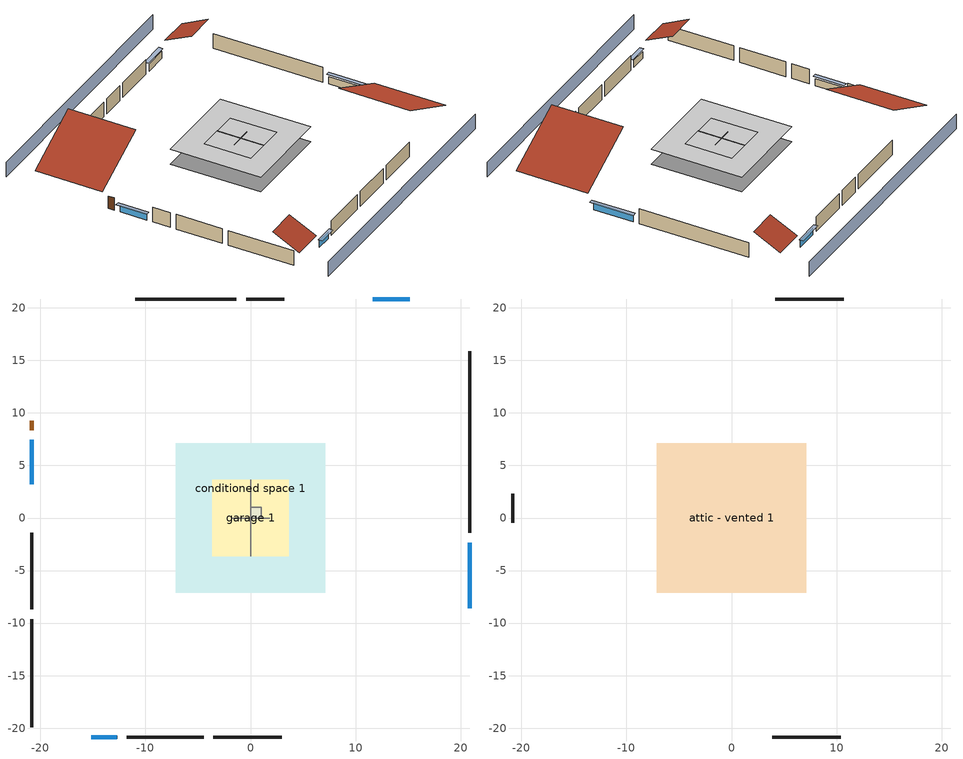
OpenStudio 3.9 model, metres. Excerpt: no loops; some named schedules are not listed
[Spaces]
garage 1
 floor foundation (Slab1 construction): -3.66,-3.66 -3.66,3.66 3.66,3.66 3.66,-3.66 z0
 wall outside (Wall1 construction): -11.78,-20.84 -4.46,-20.84 z0:2.44
 wall outside (Wall2 construction): -20.84,-1.39 -20.84,-8.7 z0:2.44
 wall outside (Wall12 construction): 3.23,20.84 -0.43,20.84 z0:2.44
 wall to conditioned space 1 (Wall5 construction Reversed): 0,-3.66 0,3.66 z0:2.44
 wall to conditioned space 1 (Wall6 construction Reversed): 1.83,0 -1.83,0 z0:2.44
conditioned space 1
 floor foundation (Slab2 construction): -7.11,-7.11 -7.11,7.11 7.11,7.11 7.11,-7.11 z0
 wall outside (Wall3 construction): 20.84,-1.41 20.84,15.85 z0:2.44
 wall outside (Wall4 construction): -3.53,-20.84 2.95,-20.84 z0:2.44
 wall outside (Wall7 construction): -20.84,-9.63 -20.84,-19.91 z0:2.44
 wall outside (Wall8 construction): -1.36,20.84 -10.95,20.84 z0:2.44
 wall outside (AdiabaticWallConstruction): 20.84,-8.59 20.84,-2.34 z0:1.19; -15.18,-20.84 -12.7,-20.84 / -20.84,7.43 -20.84,3.21 z0:1.13; 15.18,20.84 11.62,20.84 z0:1.16
 wall outside (AdiabaticWallConstruction 1): -20.84,9.28 -20.84,8.36 z0:2.03
 window (WindowConstruction): 20.84,-8.59 20.84,-2.34 z0:1.19
 window (WindowConstruction 1): -15.18,-20.84 -12.71,-20.84 z0:1.13
 window (WindowConstruction 2): -20.84,7.43 -20.84,3.22 z0:1.13
 window (WindowConstruction 3): 15.18,20.84 11.62,20.84 z0:1.16
 door (Door): -20.84,9.28 -20.84,8.36 z0:2.03
furnace airloop ret air space
 floor adiabatic (AdiabaticConst): 0,0 0,1 1,1 1,0 z0
 wall adiabatic (AdiabaticConst): 0,1 0,0 1,0 1,1 0,1 z0:1
 ceiling adiabatic (AdiabaticConst): 1,0 1,1 0,1 0,0 z1
attic - vented 1
 floor to garage 1 (Floor1 construction): -3.66,-3.66 -3.66,3.66 3.66,3.66 3.66,-3.66 z2.44
 floor to conditioned space 1 (Floor2 construction Reversed): -7.11,-7.11 -7.11,7.11 7.11,7.11 7.11,-7.11 z2.44
 wall outside (Wall9 construction): 3.88,-20.84 10.41,-20.84 z0:2.44
 wall outside (Wall10 construction): 10.69,20.84 4.16,20.84 z0:2.44
 wall outside (Wall11 construction): -20.84,2.29 -20.84,-0.46 z0:2.44
 roof outside (Roof1 construction): 20.84,-9.52,2.44 10.72,-9.52,7.5 10.72,-20.84,7.5 20.84,-20.84,2.44
 roof outside (Roof2 construction): -16.11,-20.84,2.44 -16.11,-16.61,4.56 -20.84,-16.61,4.56 -20.84,-20.84,2.44
 roof outside (Roof3 construction): 16.11,20.84,2.44 16.11,16.61,4.56 20.84,16.61,4.56 20.84,20.84,2.44
 roof outside (Roof4 construction): -20.84,10.2,2.44 -11.33,10.2,7.2 -11.33,20.84,7.2 -20.84,20.84,2.44
shading: 20.84,25.41 -20.84,25.41 / -20.84,-25.41 20.84,-25.41 z0:2.44; 20.84,-2.04 20.84,-8.9 21.45,-8.9 21.45,-2.04 z1.49; -12.4,-20.84 -15.48,-20.84 -15.48,-21.45 -12.4,-21.45 z1.43; -20.84,2.91 -20.84,7.74 -21.45,7.74 -21.45,2.91 z1.43; 11.31,20.84 15.48,20.84 15.48,21.45 11.31,21.45 z1.46
[Site]
Portland Intl Arpt_OR: Latitude {deg}=45.59; Longitude {deg}=-122.6; Time Zone {hr}=-8; Elevation {m}=33; Terrain=Suburbs; Keep Site Location Information=Yes
[Site:GroundTemperature:Shallow]
10.2558, 8.96328, 8.85977, 9.47314, 11.9355, 14.3863, 16.5111, 17.8571, 17.9714, 16.8767, 14.8061, 12.4304
[Site:WaterMainsTemperature]
Calculation Method=Schedule; Temperature Schedule=mains temperature schedule
[Building]
Building 1
[Material] Roughness=Rough
Name | Thickness {m} | Conductivity {W/m-K} | Density {kg/m3} | Specific Heat {J/kg-K} | Thermal Absorptance | Solar Absorptance | Visible Absorptance
metal surfacing | 0.000508 | 50.0403 | 7801.74 | 460.57 | 0.9 | 0.9 | 0.9
roof rigid ins | 0.00396442 | 0.029427 | 32.04 | 1214.23 | 0.9 | 0.7 | 0.7
osb sheathing 0.5 in. | 0.0127 | 0.115458 | 512.64 | 1214.23 | 0.9 | 0.6 | 0.6
wood siding | 0.0254 | 0.102417 | 544.68 | 1172.36 | 0.9 | 0.85 | 0.85
osb sheathing 0.5 in. 1 | 0.0127 | 0.115458 | 512.64 | 1214.23 | 0.9 | 0.7 | 0.7
wall stud and cavity | 0.1397 | 0.727959 | 139.0536 | 1170.24 | 0.9 | 0.6 | 0.6
wall stud and cavity 1 | 0.1397 | 0.550994 | 139.0536 | 1170.24 | 0.9 | 0.7 | 0.7
gypsum board | 0.0127 | 0.160291 | 801 | 837.4 | 0.9 | 0.6 | 0.6
osb sheathing 0.5 in. 2; osb sheathing 0.5 in. 3 | 0.0127 | 0.115458 | 512.64 | 1214.23
wall stud and cavity 2 | 0.1397 | 0.335416 | 139.0536 | 1170.24 | 0.9 | 0.7 | 0.7
ceiling stud and cavity | 0.1397 | 1.39189 | 65.682 | 1177.47 | 0.9 | 0.7 | 0.7
ceiling loosefill ins | 0.254 | 0.0480833 | 16.02 | 1046.75 | 0.9 | 0.7 | 0.7
ceiling stud and cavity 1 | 0.1397 | 0.104117 | 65.682 | 1177.47 | 0.9 | 0.7 | 0.7
concrete 4.0 in. | 0.1016 | 1.803125 | 2242.8 | 837.4 | 0.9 | 0.7 | 0.7
floor covering | 0.0127 | 0.0450781 | 54.468 | 1339.84 | 0.9 | 0.9 | 0.9
wood siding 1; wood siding 2 | 0.0254 | 0.102417 | 544.68 | 1172.36
wall rigid ins | 0.512978 | 0.029427 | 32.04 | 1214.23 | 0.9 | 0.7 | 0.7
wall stud and cavity 3 | 0.0889 | 0.380278 | 52.3479 | 1209.89 | 0.9 | 0.7 | 0.7
door material | 0.04445 | 0.0612267 | 512.64 | 1214.23 | 0.9 | 0.7 | 0.7
wall stud and cavity 4 | 0.0889 | 0.391764 | 83.0341 | 1211.67 | 0.9 | 0.7 | 0.7
furniture material conditioned space 1; furniture material garage 1 | 0.1524 | 0.115458 | 640.8 | 1214.23 | 0.9 | 0.6 | 0.6
[Construction]
Roof1 construction; Roof2 construction; Roof3 construction; Roof4 construction: metal surfacing, roof rigid ins, osb sheathing 0.5 in.
Wall1 construction; Wall2 construction: wood siding, osb sheathing 0.5 in. 1, wall stud and cavity
Wall3 construction; Wall4 construction: wood siding, osb sheathing 0.5 in. 1, wall stud and cavity 1, gypsum board
Wall5 construction Reversed: gypsum board, wall stud and cavity 2, osb sheathing 0.5 in. 2
Wall6 construction Reversed: gypsum board, wall stud and cavity 2, osb sheathing 0.5 in. 3
Wall7 construction; Wall8 construction: wood siding, osb sheathing 0.5 in. 3, wall stud and cavity 1, gypsum board
Wall9 construction; Wall10 construction; Wall11 construction; Wall12 construction: wood siding, osb sheathing 0.5 in. 3, wall stud and cavity
Floor1 construction: ceiling stud and cavity
Floor2 construction Reversed: gypsum board, ceiling stud and cavity 1, ceiling loosefill ins
Slab1 construction: concrete 4.0 in.
Slab2 construction: concrete 4.0 in., floor covering
WindowConstruction; WindowConstruction 1; WindowConstruction 2; WindowConstruction 3: WindowMaterial
AdiabaticWallConstruction: wood siding 1, wall rigid ins, wall stud and cavity 3, gypsum board
Door: door material
AdiabaticWallConstruction 1: wood siding 2, wall rigid ins, wall stud and cavity 3, gypsum board
PartitionWallConstruction: gypsum board, wall stud and cavity 4, gypsum board
furniture construction conditioned space 1: furniture material conditioned space 1
furniture construction garage 1: furniture material garage 1
AdiabaticConst: Adiabatic
[WindowMaterial:SimpleGlazingSystem]
WindowMaterial: U-Factor {W/m2-K}=6.58648; Solar Heat Gain Coefficient=0.76
[Material:NoMass]
Adiabatic: Roughness=Rough; Thermal Resistance {m2-K/W}=176.1
[ThermalZone] Multiplier=1; Use Ideal Air Loads=No
Name | Volume {m3} | Thermostat
conditioned space | 493.619 | conditioned space temperature setpoint
attic - vented | 305.205
garage | 130.484
furnace airloop ret air zone | 1
[Sizing:Zone] Zone Cooling Design Supply Air Temperature Input Method=SupplyAirTemperature; Zone Cooling Design Supply Air Temperature {C}=14; Zone Cooling Design Supply Air Temperature Difference {deltaC}=11.11; Zone Heating Design Supply Air Temperature Input Method=SupplyAirTemperature; Zone Heating Design Supply Air Temperature {C}=40; Zone Heating Design Supply Air Temperature Difference {deltaC}=11.11; Zone Cooling Design Supply Air Humidity Ratio {kg-H2O/kg-air}=0.0085; Zone Heating Design Supply Air Humidity Ratio {kg-H2O/kg-air}=0.008; Cooling Design Air Flow Method=DesignDay; Heating Design Air Flow Method=DesignDay; Account for Dedicated Outdoor Air System=No; Dedicated Outdoor Air System Control Strategy=NeutralSupplyAir; Dedicated Outdoor Air Low Setpoint Temperature for Design {C}=autosize; Dedicated Outdoor Air High Setpoint Temperature for Design {C}=autosize; Zone Load Sizing Method=Sensible Load Only No Latent Load; Zone Latent Cooling Design Supply Air Humidity Ratio Input Method=HumidityRatioDifference; Zone Cooling Design Supply Air Humidity Ratio Difference {kgWater/kgDryAir}=0.005; Zone Latent Heating Design Supply Air Humidity Ratio Input Method=HumidityRatioDifference; Zone Humidification Design Supply Air Humidity Ratio Difference {kgWater/kgDryAir}=0.005; Sizing Option=Coincident
attic - vented; garage; furnace airloop ret air zone
[Space]
Name | Thermal Zone | Volume {m3}
conditioned space 1 | conditioned space | 493.619
attic - vented 1 | attic - vented | 305.205
garage 1 | garage | 130.484
furnace airloop ret air space | furnace airloop ret air zone
[ThermostatSetpoint:DualSetpoint]
conditioned space temperature setpoint: Heating Setpoint Temperature Schedule=heating setpoint; Cooling Setpoint Temperature Schedule=cooling setpoint; Temperature Difference Between Cutout And Setpoint {deltaC}=0
[Foundation:Kiva] Wall Height Above Grade {m}=0.1016; Wall Depth Below Slab {m}=0.2032
Name | Initial Indoor Air Temperature {C}
Foundation Kiva 1 | 13.4258
Foundation Kiva 2 | 16.6667
[Foundation:Kiva:Settings]
Soil Conductivity {W/m-K}=1.9041; Soil Density {kg/m3}=1842.3; Soil Specific Heat {J/kg-K}=418.7; Ground Solar Absorptivity=0.9; Ground Thermal Absorptivity=0.9; Ground Surface Roughness {m}=0.03; Far-Field Width {m}=40; Deep-Ground Boundary Condition=ZeroFlux; Deep-Ground Depth {m}=40; Minimum Cell Dimension {m}=0.2; Maximum Cell Growth Coefficient=3; Simulation Timestep=Timestep
[SurfaceProperty:ExposedFoundationPerimeter] Exposed Perimeter Calculation Method=TotalExposedPerimeter
Name | Total Exposed Perimeter {m}
Slab1 | 18.288
Slab2 | 52.21224
[SurfaceProperty:IncidentSolarMultiplier] Incident Solar Multiplier=1; Incident Solar Multiplier Schedule=trans schedule winter=0.85 summer=0.7
Window1; Window2; Window3; Window4
[InternalMass:Definition] Design Level Calculation Method=SurfaceArea
Name | Construction | Surface Area {m2}
partition wall mass | PartitionWallConstruction | 202.436
furniture mass conditioned space 1 | furniture construction conditioned space 1 | 80.97429
furniture mass garage 1 | furniture construction garage 1 | 5.35122
[InternalMass] Multiplier=1
Name | Internal Mass Definition | Space or SpaceType
partition wall mass | partition wall mass | conditioned space 1
furniture mass conditioned space 1 | furniture mass conditioned space 1 | conditioned space 1
furniture mass garage 1 | furniture mass garage 1 | garage 1
[EnergyManagementSystem:Sensor]
Name | Output Variable or Output Meter Index Key | Output Variable or Output Meter
water_heater_T_set | water heater setpoint | Schedule Value
out_pb_s |  | Site Outdoor Air Barometric Pressure
out_wt_s |  | Site Outdoor Air Humidity Ratio
site_vw_s |  | Site Wind Speed
hvac_availability_schedule_s | hvac availability schedule | Schedule Value
cool_season | cooling season schedule | Schedule Value
furnace_airloop_AH_MFR_s | Node 6 | System Node Mass Flow Rate
furnace_airloop_AH_VFR_s | Node 6 | System Node Current Density Volume Flow Rate
furnace_airloop_AH_Tout_s | Node 6 | System Node Temperature
furnace_airloop_AH_Wout_s | Node 6 | System Node Humidity Ratio
furnace_airloop_RA_T_s | Node 9 | System Node Temperature
furnace_airloop_Ra_W_s | Node 9 | System Node Humidity Ratio
furnace_airloop_0_DZ_T_s | attic - vented | Zone Air Temperature
furnace_airloop_0_DZ_W_s | attic - vented | Zone Mean Air Humidity Ratio
natural_vent_s | natural vent schedule | Schedule Value
htg_sp_s | heating setpoint | Schedule Value
clg_sp_s | cooling setpoint | Schedule Value
mech_vent_range_fan_0_sch_s | mech vent range fan 0 schedule | Schedule Value
mech_vent_bath_fan_0_sch_s | mech vent bath fan 0 schedule | Schedule Value
clothes_dryer_exhaust_0_sch_s | clothes_dryer | Schedule Value
htg_load_cond |  | Heating:EnergyTransfer:Zone:CONDITIONED SPACE
clg_load_cond |  | Cooling:EnergyTransfer:Zone:CONDITIONED SPACE
htg_load_duct |  | Heating:EnergyTransfer:Zone:FURNACE AIRLOOP RET AIR ZONE
clg_load_duct |  | Cooling:EnergyTransfer:Zone:FURNACE AIRLOOP RET AIR ZONE
s_conv | Floor2 | Surface Inside Face Convection Heat Gain Energy
s_ig | Floor2 | Surface Inside Face Internal Gains Radiation Heat Gain Energy
s_sol | Floor2 | Surface Inside Face Solar Radiation Heat Gain Energy
s_lgt | Floor2 | Surface Inside Face Lights Radiation Heat Gain Energy
s_surf | Floor2 | Surface Inside Face Net Surface Thermal Radiation Heat Gain Energy
s_conv_1 | Slab2 | Surface Inside Face Convection Heat Gain Energy
s_ig_1 | Slab2 | Surface Inside Face Internal Gains Radiation Heat Gain Energy
s_sol_1 | Slab2 | Surface Inside Face Solar Radiation Heat Gain Energy
s_lgt_1 | Slab2 | Surface Inside Face Lights Radiation Heat Gain Energy
s_surf_1 | Slab2 | Surface Inside Face Net Surface Thermal Radiation Heat Gain Energy
ss_sol | Door1 | Surface Inside Face Solar Radiation Heat Gain Energy
ss_lgt | Door1 | Surface Inside Face Lights Radiation Heat Gain Energy
ss_conv | Door1 | Surface Inside Face Convection Heat Gain Energy
ss_ig | Door1 | Surface Inside Face Internal Gains Radiation Heat Gain Energy
ss_surf | Door1 | Surface Inside Face Net Surface Thermal Radiation Heat Gain Energy
ss_conv_1 | Window1 | Surface Inside Face Convection Heat Gain Energy
ss_ig_1 | Window1 | Surface Inside Face Internal Gains Radiation Heat Gain Energy
ss_surf_1 | Window1 | Surface Inside Face Net Surface Thermal Radiation Heat Gain Energy
ss_trans_in | Window1 | Surface Window Transmitted Solar Radiation Rate
ss_back_out | Window1 | Surface Window Shortwave from Zone Back Out Window Heat Transfer Rate
ss_trans_out | Window1 | Surface Inside Face Initial Transmitted Diffuse Transmitted Out Window Solar Radiation Rate
ss_conv_2 | Window2 | Surface Inside Face Convection Heat Gain Energy
ss_ig_2 | Window2 | Surface Inside Face Internal Gains Radiation Heat Gain Energy
ss_surf_2 | Window2 | Surface Inside Face Net Surface Thermal Radiation Heat Gain Energy
ss_trans_in_1 | Window2 | Surface Window Transmitted Solar Radiation Rate
ss_back_out_1 | Window2 | Surface Window Shortwave from Zone Back Out Window Heat Transfer Rate
ss_trans_out_1 | Window2 | Surface Inside Face Initial Transmitted Diffuse Transmitted Out Window Solar Radiation Rate
ss_conv_3 | Window3 | Surface Inside Face Convection Heat Gain Energy
ss_ig_3 | Window3 | Surface Inside Face Internal Gains Radiation Heat Gain Energy
ss_surf_3 | Window3 | Surface Inside Face Net Surface Thermal Radiation Heat Gain Energy
ss_trans_in_2 | Window3 | Surface Window Transmitted Solar Radiation Rate
ss_back_out_2 | Window3 | Surface Window Shortwave from Zone Back Out Window Heat Transfer Rate
ss_trans_out_2 | Window3 | Surface Inside Face Initial Transmitted Diffuse Transmitted Out Window Solar Radiation Rate
ss_conv_4 | Window4 | Surface Inside Face Convection Heat Gain Energy
ss_ig_4 | Window4 | Surface Inside Face Internal Gains Radiation Heat Gain Energy
ss_surf_4 | Window4 | Surface Inside Face Net Surface Thermal Radiation Heat Gain Energy
ss_trans_in_3 | Window4 | Surface Window Transmitted Solar Radiation Rate
ss_back_out_3 | Window4 | Surface Window Shortwave from Zone Back Out Window Heat Transfer Rate
ss_trans_out_3 | Window4 | Surface Inside Face Initial Transmitted Diffuse Transmitted Out Window Solar Radiation Rate
s_conv_2 | Wall3 | Surface Inside Face Convection Heat Gain Energy
s_ig_2 | Wall3 | Surface Inside Face Internal Gains Radiation Heat Gain Energy
s_sol_2 | Wall3 | Surface Inside Face Solar Radiation Heat Gain Energy
s_lgt_2 | Wall3 | Surface Inside Face Lights Radiation Heat Gain Energy
s_surf_2 | Wall3 | Surface Inside Face Net Surface Thermal Radiation Heat Gain Energy
s_conv_3 | Wall4 | Surface Inside Face Convection Heat Gain Energy
s_ig_3 | Wall4 | Surface Inside Face Internal Gains Radiation Heat Gain Energy
s_sol_3 | Wall4 | Surface Inside Face Solar Radiation Heat Gain Energy
s_lgt_3 | Wall4 | Surface Inside Face Lights Radiation Heat Gain Energy
s_surf_3 | Wall4 | Surface Inside Face Net Surface Thermal Radiation Heat Gain Energy
s_conv_4 | Wall5 | Surface Inside Face Convection Heat Gain Energy
s_ig_4 | Wall5 | Surface Inside Face Internal Gains Radiation Heat Gain Energy
s_sol_4 | Wall5 | Surface Inside Face Solar Radiation Heat Gain Energy
s_lgt_4 | Wall5 | Surface Inside Face Lights Radiation Heat Gain Energy
s_surf_4 | Wall5 | Surface Inside Face Net Surface Thermal Radiation Heat Gain Energy
s_conv_5 | Wall6 | Surface Inside Face Convection Heat Gain Energy
s_ig_5 | Wall6 | Surface Inside Face Internal Gains Radiation Heat Gain Energy
s_sol_5 | Wall6 | Surface Inside Face Solar Radiation Heat Gain Energy
s_lgt_5 | Wall6 | Surface Inside Face Lights Radiation Heat Gain Energy
s_surf_5 | Wall6 | Surface Inside Face Net Surface Thermal Radiation Heat Gain Energy
s_conv_6 | Wall7 | Surface Inside Face Convection Heat Gain Energy
s_ig_6 | Wall7 | Surface Inside Face Internal Gains Radiation Heat Gain Energy
s_sol_6 | Wall7 | Surface Inside Face Solar Radiation Heat Gain Energy
s_lgt_6 | Wall7 | Surface Inside Face Lights Radiation Heat Gain Energy
s_surf_6 | Wall7 | Surface Inside Face Net Surface Thermal Radiation Heat Gain Energy
s_conv_7 | Wall8 | Surface Inside Face Convection Heat Gain Energy
s_ig_7 | Wall8 | Surface Inside Face Internal Gains Radiation Heat Gain Energy
s_sol_7 | Wall8 | Surface Inside Face Solar Radiation Heat Gain Energy
s_lgt_7 | Wall8 | Surface Inside Face Lights Radiation Heat Gain Energy
s_surf_7 | Wall8 | Surface Inside Face Net Surface Thermal Radiation Heat Gain Energy
im_conv | furniture mass conditioned space 1 | Surface Inside Face Convection Heat Gain Energy
im_ig | furniture mass conditioned space 1 | Surface Inside Face Internal Gains Radiation Heat Gain Energy
im_sol | furniture mass conditioned space 1 | Surface Inside Face Solar Radiation Heat Gain Energy
im_lgt | furniture mass conditioned space 1 | Surface Inside Face Lights Radiation Heat Gain Energy
im_surf | furniture mass conditioned space 1 | Surface Inside Face Net Surface Thermal Radiation Heat Gain Energy
im_conv_1 | partition wall mass | Surface Inside Face Convection Heat Gain Energy
im_ig_1 | partition wall mass | Surface Inside Face Internal Gains Radiation Heat Gain Energy
im_sol_1 | partition wall mass | Surface Inside Face Solar Radiation Heat Gain Energy
im_lgt_1 | partition wall mass | Surface Inside Face Lights Radiation Heat Gain Energy
im_surf_1 | partition wall mass | Surface Inside Face Net Surface Thermal Radiation Heat Gain Energy
airflow_gain | infil flow | Infiltration Sensible Heat Gain Energy
[OtherEquipment:Definition] Design Level Calculation Method=EquipmentLevel
Name | Design Level {W} | Fraction Latent | Fraction Radiant | Fraction Lost
water heater sens; furnace airloop_0 SupSensLkToCond; furnace airloop_0 SupCondToLv; furnace airloop_0 RetCondToRP; furnace airloop_0 RetSensLkToRP; furnace airloop_0 SupCondToDZ; furnace airloop_0 RetCondToDZ; furnace airloop_0 SupSensLkToDZ; mech vent house fan sensible load | 0 | 0 | 0 | 0
water heater lat; furnace airloop_0 SupLatLkToCond; furnace airloop_0 RetLatLkToRP; furnace airloop_0 SupLatLkToDZ; mech vent house fan latent load | 0 | 1 | 0 | 0
water heater energy adjustment1 | 0.01 | 0 | 0 | 1
clothes dryer 2 | 0 | 0.015 | 0.081 | 0.85
cooking range 2 | 0 | 0.08 | 0.432 | 0.2
general water use sensible | -43.4886 | 0 | 0.6 | 0
general water use latent | 44.1266 | 1 | 0 | 0
[OtherEquipment]
Name | Other Equipment Definition | Space or SpaceType | Schedule | Fuel Type
water heater sens | water heater sens | conditioned space 1 | Always On Discrete
water heater lat | water heater lat | conditioned space 1 | Always On Discrete
water heater energy adjustment1 | water heater energy adjustment1 | conditioned space 1 | Always On Discrete | Electricity
clothes dryer 1 | clothes dryer 2 | conditioned space 1 | clothes_dryer | Electricity
cooking range 1 | cooking range 2 | conditioned space 1 | cooking_range | Electricity
general water use sensible | general water use sensible | conditioned space 1 | general water use schedule
general water use latent | general water use latent | conditioned space 1 | general water use schedule
furnace airloop_0 SupSensLkToCond | furnace airloop_0 SupSensLkToCond | conditioned space 1 | Always On Discrete
furnace airloop_0 SupLatLkToCond | furnace airloop_0 SupLatLkToCond | conditioned space 1 | Always On Discrete
furnace airloop_0 SupCondToLv | furnace airloop_0 SupCondToLv | conditioned space 1 | Always On Discrete
furnace airloop_0 RetCondToRP | furnace airloop_0 RetCondToRP | furnace airloop ret air space | Always On Discrete
furnace airloop_0 RetSensLkToRP | furnace airloop_0 RetSensLkToRP | furnace airloop ret air space | Always On Discrete
furnace airloop_0 RetLatLkToRP | furnace airloop_0 RetLatLkToRP | furnace airloop ret air space | Always On Discrete
furnace airloop_0 SupCondToDZ | furnace airloop_0 SupCondToDZ | attic - vented 1 | Always On Discrete
furnace airloop_0 RetCondToDZ | furnace airloop_0 RetCondToDZ | attic - vented 1 | Always On Discrete
furnace airloop_0 SupSensLkToDZ | furnace airloop_0 SupSensLkToDZ | attic - vented 1 | Always On Discrete
furnace airloop_0 SupLatLkToDZ | furnace airloop_0 SupLatLkToDZ | attic - vented 1 | Always On Discrete
mech vent house fan sensible load | mech vent house fan sensible load | conditioned space 1 | Always On Discrete
mech vent house fan latent load | mech vent house fan latent load | conditioned space 1 | Always On Discrete
[ElectricEquipment:Definition] Design Level Calculation Method=EquipmentLevel
Name | Design Level {W} | Fraction Latent | Fraction Radiant | Fraction Lost
clothes washer | 566.686 | 0.03 | 0.162 | 0.7
clothes dryer | 11788.8 | 0.015 | 0.081 | 0.85
fridge | 41.5354 | 0 | 0.6 | 0
cooking range | 1006.27 | 0.08 | 0.432 | 0.2
misc tv | 213.24 | 0 | 0.6 | 0
misc plug loads | 175.033 | 0.021 | 0.558 | 0.049
whole house fan; mech vent house fan | 0 | 0 | 0 | 1
mech vent house fan cfis | 0 | 0 | 0 | 0
mech vent range fan 0; mech vent bath fan 0 | 30 | 0 | 0 | 1
[ElectricEquipment] Space or SpaceType=conditioned space 1
Name | Electric Equipment Definition | Schedule
clothes washer | clothes washer | clothes_washer
clothes dryer | clothes dryer | clothes_dryer
fridge | fridge | fridge schedule
cooking range | cooking range | cooking_range
misc tv | misc tv | plug_loads_tv
misc plug loads | misc plug loads | plug_loads_other
whole house fan | whole house fan | Always On Discrete
mech vent house fan | mech vent house fan | mech vent house fan schedule
mech vent house fan cfis | mech vent house fan cfis | mech vent house fan cfis schedule
mech vent range fan 0 | mech vent range fan 0 | mech vent range fan 0 schedule
mech vent bath fan 0 | mech vent bath fan 0 | mech vent bath fan 0 schedule
[WaterUse:Equipment:Definition]
clothes washer: Peak Flow Rate {m3/s}=1.31662e-05
[Lights:Definition] Design Level Calculation Method=LightingLevel; Fraction Radiant=0.6; Fraction Visible=0.2; Return Air Fraction=0
Name | Lighting Level {W}
interior lighting | 310.087
garage lighting | 8.96799
[Lights] Fraction Replaceable=1
Name | Lights Definition | Space or SpaceType | Schedule
interior lighting | interior lighting | conditioned space 1 | lighting_interior
garage lighting | garage lighting | garage 1 | lighting_garage
[Exterior:Lights:Definition]
exterior lighting: Design Level {W}=8.01452
[Exterior:Lights]
exterior lighting: Exterior Lights Definition=exterior lighting; Schedule=exterior lighting schedule
[People:Definition]
occupants: Number of People Calculation Method=People; Number of People {people}=2; Fraction Radiant=0.314171; Sensible Heat Fraction=0.56303; Carbon Dioxide Generation Rate {m3/s-W}=0; Enable ASHRAE 55 Comfort Warnings=No; Mean Radiant Temperature Calculation Type=EnclosureAveraged
[People]
occupants: People Definition=occupants; Space or SpaceType=conditioned space 1; Number of People Schedule=occupants; Activity Level Schedule=occupants activity schedule; Multiplier=1
[ZoneMixing] Schedule=Always On Continuous; Design Flow Rate Calculation Method=Flow/Zone; Design Flow Rate {m3/s}=0
Name | Zone or Space | Source Zone or Space
furnace airloop_0 ZoneMixDZToCond mix | conditioned space | attic - vented
furnace airloop_0 ZoneMixCondToDZ mix; whole house fan mix | attic - vented | conditioned space
[SpaceInfiltration:DesignFlowRate] Schedule=Always On Discrete; Design Flow Rate Calculation Method=Flow/Space; Design Flow Rate {m3/s}=0
Name | Space or SpaceType
natural vent flow; whole house fan flow; infil flow | conditioned space 1
attic_vented 1 duct leakage imbalance infil flow | attic - vented 1
[SpaceInfiltration:EffectiveLeakageArea] Schedule=Always On Discrete
Name | Space or SpaceType | Effective Air Leakage Area {cm2} | Stack Coefficient | Wind Coefficient
infil garage 1 | garage 1 | 815.51 | 0.000129147 | 4.38083e-05
infil attic - vented 1 | attic - vented 1 | 8530.74 | 0.000248762 | 3.83861e-05
